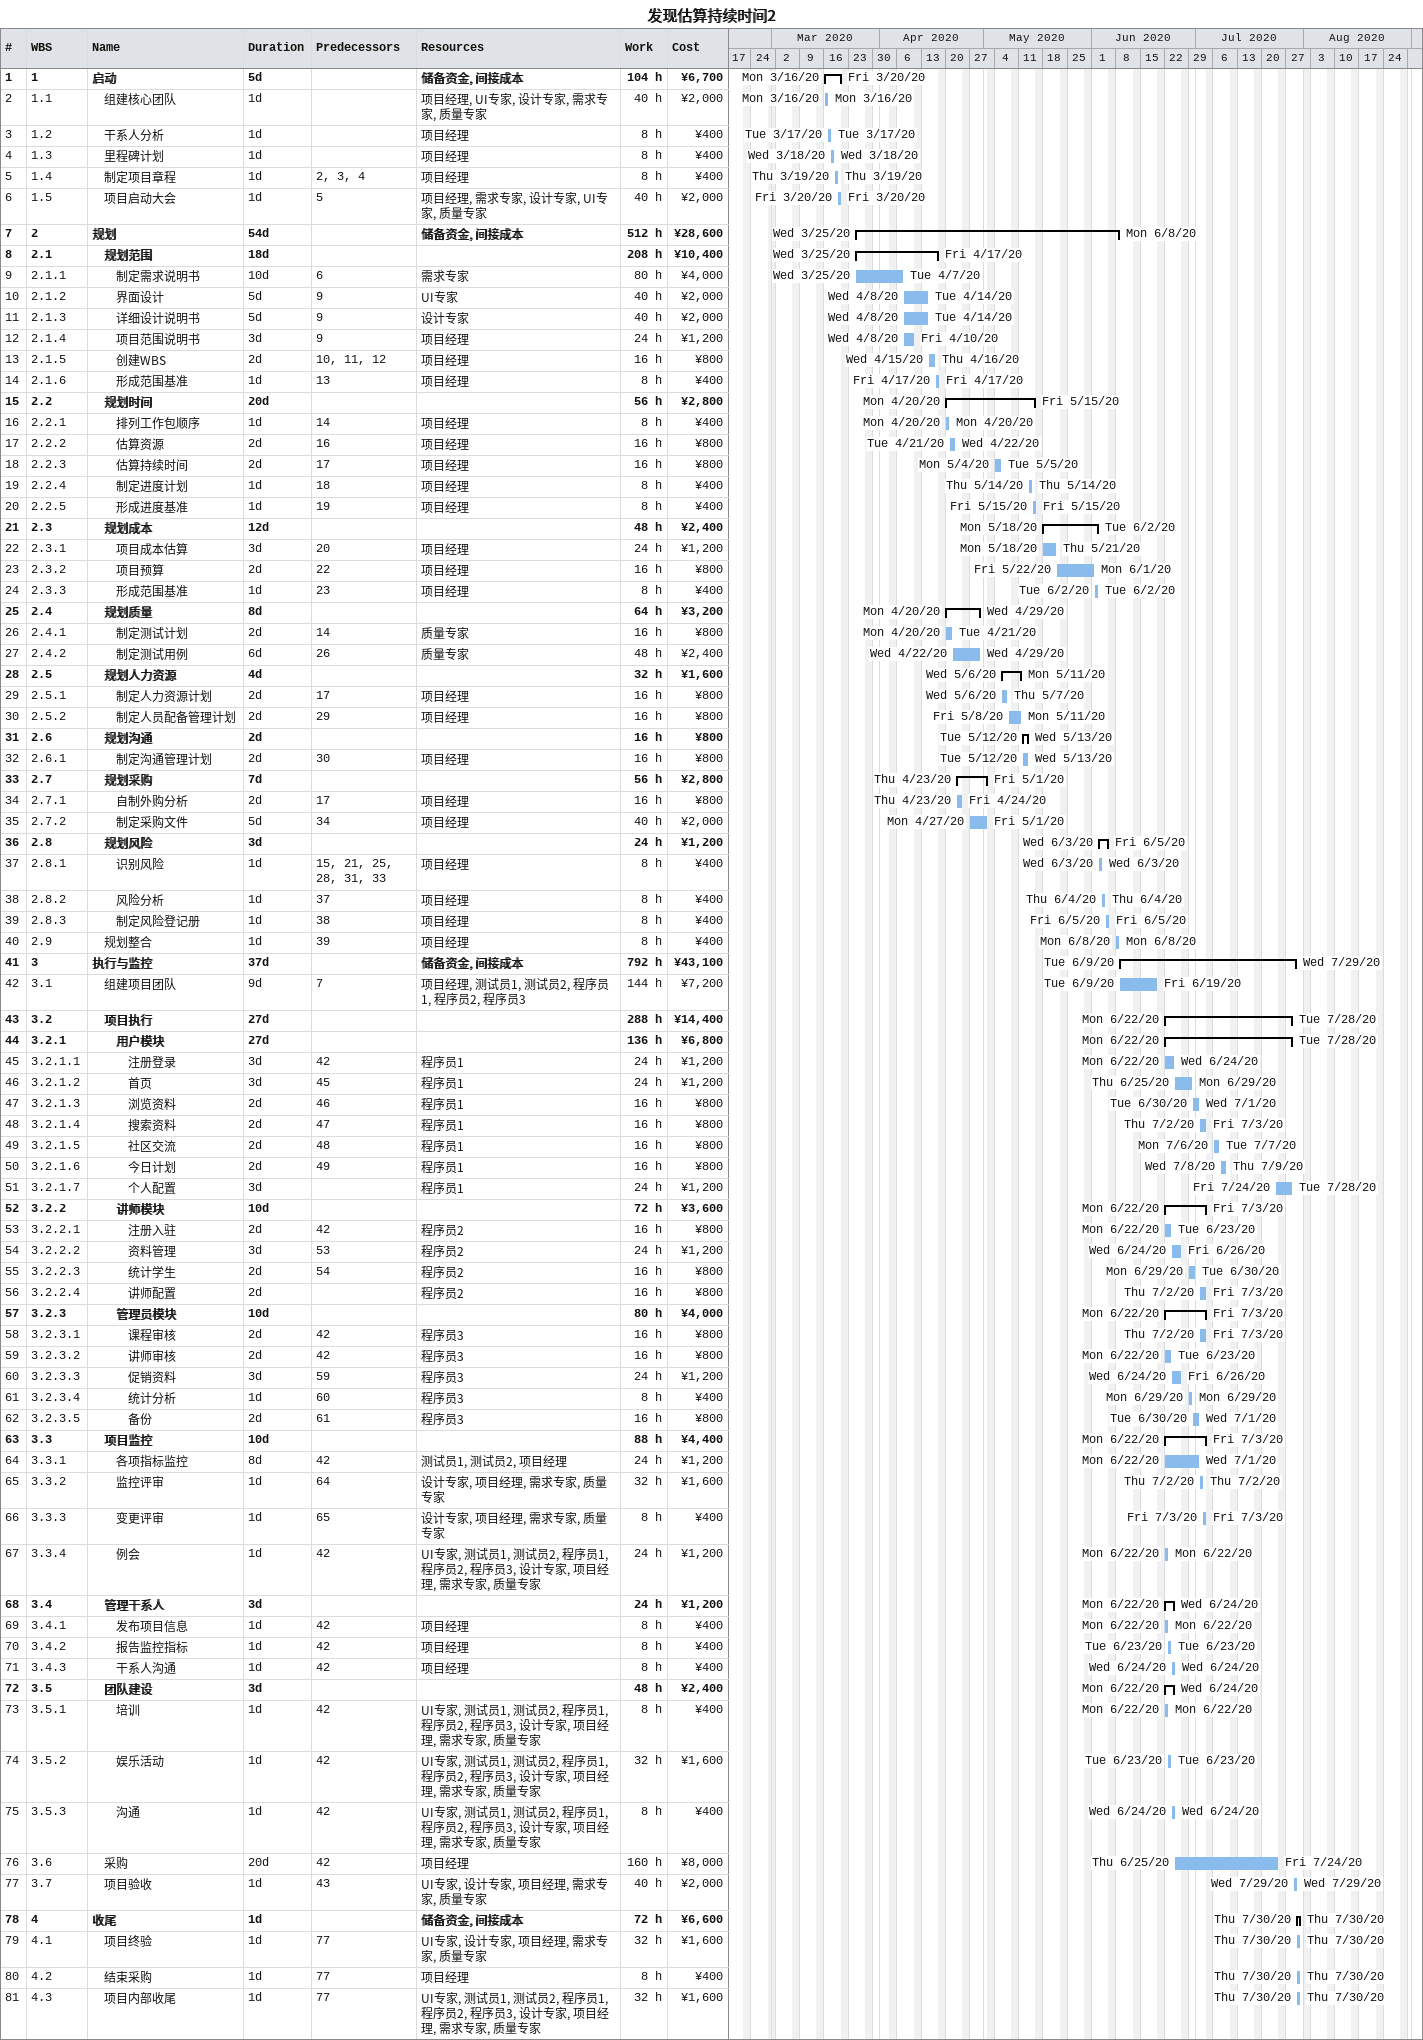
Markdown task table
发现估算持续时间2

| ID | WBS | Task | Duration | Start | Finish | Predecessors | Resources | Work (h) | Cost (¥) |
|---|---|---|---|---|---|---|---|---|---|
| 1 | 1 | **启动** | 5d | 2020-03-16 | 2020-03-20 |  | 储备资金, 间接成本 | 104 | 6700 |
| 2 | 1.1 | 组建核心团队 | 1d | 2020-03-16 | 2020-03-16 |  | 项目经理, UI专家, 设计专家, 需求专家, 质量专家 | 40 | 2000 |
| 3 | 1.2 | 干系人分析 | 1d | 2020-03-17 | 2020-03-17 |  | 项目经理 | 8 | 400 |
| 4 | 1.3 | 里程碑计划 | 1d | 2020-03-18 | 2020-03-18 |  | 项目经理 | 8 | 400 |
| 5 | 1.4 | 制定项目章程 | 1d | 2020-03-19 | 2020-03-19 | 2, 3, 4 | 项目经理 | 8 | 400 |
| 6 | 1.5 | 项目启动大会 | 1d | 2020-03-20 | 2020-03-20 | 5 | 项目经理, 需求专家, 设计专家, UI专家, 质量专家 | 40 | 2000 |
| 7 | 2 | **规划** | 54d | 2020-03-25 | 2020-06-08 |  | 储备资金, 间接成本 | 512 | 28600 |
| 8 | 2.1 | **规划范围** | 18d | 2020-03-25 | 2020-04-17 |  |  | 208 | 10400 |
| 9 | 2.1.1 | 制定需求说明书 | 10d | 2020-03-25 | 2020-04-07 | 6 | 需求专家 | 80 | 4000 |
| 10 | 2.1.2 | 界面设计 | 5d | 2020-04-08 | 2020-04-14 | 9 | UI专家 | 40 | 2000 |
| 11 | 2.1.3 | 详细设计说明书 | 5d | 2020-04-08 | 2020-04-14 | 9 | 设计专家 | 40 | 2000 |
| 12 | 2.1.4 | 项目范围说明书 | 3d | 2020-04-08 | 2020-04-10 | 9 | 项目经理 | 24 | 1200 |
| 13 | 2.1.5 | 创建WBS | 2d | 2020-04-15 | 2020-04-16 | 10, 11, 12 | 项目经理 | 16 | 800 |
| 14 | 2.1.6 | 形成范围基准 | 1d | 2020-04-17 | 2020-04-17 | 13 | 项目经理 | 8 | 400 |
| 15 | 2.2 | **规划时间** | 20d | 2020-04-20 | 2020-05-15 |  |  | 56 | 2800 |
| 16 | 2.2.1 | 排列工作包顺序 | 1d | 2020-04-20 | 2020-04-20 | 14 | 项目经理 | 8 | 400 |
| 17 | 2.2.2 | 估算资源 | 2d | 2020-04-21 | 2020-04-22 | 16 | 项目经理 | 16 | 800 |
| 18 | 2.2.3 | 估算持续时间 | 2d | 2020-05-04 | 2020-05-05 | 17 | 项目经理 | 16 | 800 |
| 19 | 2.2.4 | 制定进度计划 | 1d | 2020-05-14 | 2020-05-14 | 18 | 项目经理 | 8 | 400 |
| 20 | 2.2.5 | 形成进度基准 | 1d | 2020-05-15 | 2020-05-15 | 19 | 项目经理 | 8 | 400 |
| 21 | 2.3 | **规划成本** | 12d | 2020-05-18 | 2020-06-02 |  |  | 48 | 2400 |
| 22 | 2.3.1 | 项目成本估算 | 3d | 2020-05-18 | 2020-05-21 | 20 | 项目经理 | 24 | 1200 |
| 23 | 2.3.2 | 项目预算 | 2d | 2020-05-22 | 2020-06-01 | 22 | 项目经理 | 16 | 800 |
| 24 | 2.3.3 | 形成范围基准 | 1d | 2020-06-02 | 2020-06-02 | 23 | 项目经理 | 8 | 400 |
| 25 | 2.4 | **规划质量** | 8d | 2020-04-20 | 2020-04-29 |  |  | 64 | 3200 |
| 26 | 2.4.1 | 制定测试计划 | 2d | 2020-04-20 | 2020-04-21 | 14 | 质量专家 | 16 | 800 |
| 27 | 2.4.2 | 制定测试用例 | 6d | 2020-04-22 | 2020-04-29 | 26 | 质量专家 | 48 | 2400 |
| 28 | 2.5 | **规划人力资源** | 4d | 2020-05-06 | 2020-05-11 |  |  | 32 | 1600 |
| 29 | 2.5.1 | 制定人力资源计划 | 2d | 2020-05-06 | 2020-05-07 | 17 | 项目经理 | 16 | 800 |
| 30 | 2.5.2 | 制定人员配备管理计划 | 2d | 2020-05-08 | 2020-05-11 | 29 | 项目经理 | 16 | 800 |
| 31 | 2.6 | **规划沟通** | 2d | 2020-05-12 | 2020-05-13 |  |  | 16 | 800 |
| 32 | 2.6.1 | 制定沟通管理计划 | 2d | 2020-05-12 | 2020-05-13 | 30 | 项目经理 | 16 | 800 |
| 33 | 2.7 | **规划采购** | 7d | 2020-04-23 | 2020-05-01 |  |  | 56 | 2800 |
| 34 | 2.7.1 | 自制外购分析 | 2d | 2020-04-23 | 2020-04-24 | 17 | 项目经理 | 16 | 800 |
| 35 | 2.7.2 | 制定采购文件 | 5d | 2020-04-27 | 2020-05-01 | 34 | 项目经理 | 40 | 2000 |
| 36 | 2.8 | **规划风险** | 3d | 2020-06-03 | 2020-06-05 |  |  | 24 | 1200 |
| 37 | 2.8.1 | 识别风险 | 1d | 2020-06-03 | 2020-06-03 | 15, 21, 25, 28, 31, 33 | 项目经理 | 8 | 400 |
| 38 | 2.8.2 | 风险分析 | 1d | 2020-06-04 | 2020-06-04 | 37 | 项目经理 | 8 | 400 |
| 39 | 2.8.3 | 制定风险登记册 | 1d | 2020-06-05 | 2020-06-05 | 38 | 项目经理 | 8 | 400 |
| 40 | 2.9 | 规划整合 | 1d | 2020-06-08 | 2020-06-08 | 39 | 项目经理 | 8 | 400 |
| 41 | 3 | **执行与监控** | 37d | 2020-06-09 | 2020-07-29 |  | 储备资金, 间接成本 | 792 | 43100 |
| 42 | 3.1 | 组建项目团队 | 9d | 2020-06-09 | 2020-06-19 | 7 | 项目经理, 测试员1, 测试员2, 程序员1, 程序员2, 程序员3 | 144 | 7200 |
| 43 | 3.2 | **项目执行** | 27d | 2020-06-22 | 2020-07-28 |  |  | 288 | 14400 |
| 44 | 3.2.1 | **用户模块** | 27d | 2020-06-22 | 2020-07-28 |  |  | 136 | 6800 |
| 45 | 3.2.1.1 | 注册登录 | 3d | 2020-06-22 | 2020-06-24 | 42 | 程序员1 | 24 | 1200 |
| 46 | 3.2.1.2 | 首页 | 3d | 2020-06-25 | 2020-06-29 | 45 | 程序员1 | 24 | 1200 |
| 47 | 3.2.1.3 | 浏览资料 | 2d | 2020-06-30 | 2020-07-01 | 46 | 程序员1 | 16 | 800 |
| 48 | 3.2.1.4 | 搜索资料 | 2d | 2020-07-02 | 2020-07-03 | 47 | 程序员1 | 16 | 800 |
| 49 | 3.2.1.5 | 社区交流 | 2d | 2020-07-06 | 2020-07-07 | 48 | 程序员1 | 16 | 800 |
| 50 | 3.2.1.6 | 今日计划 | 2d | 2020-07-08 | 2020-07-09 | 49 | 程序员1 | 16 | 800 |
| 51 | 3.2.1.7 | 个人配置 | 3d | 2020-07-24 | 2020-07-28 |  | 程序员1 | 24 | 1200 |
| 52 | 3.2.2 | **讲师模块** | 10d | 2020-06-22 | 2020-07-03 |  |  | 72 | 3600 |
| 53 | 3.2.2.1 | 注册入驻 | 2d | 2020-06-22 | 2020-06-23 | 42 | 程序员2 | 16 | 800 |
| 54 | 3.2.2.2 | 资料管理 | 3d | 2020-06-24 | 2020-06-26 | 53 | 程序员2 | 24 | 1200 |
| 55 | 3.2.2.3 | 统计学生 | 2d | 2020-06-29 | 2020-06-30 | 54 | 程序员2 | 16 | 800 |
| 56 | 3.2.2.4 | 讲师配置 | 2d | 2020-07-02 | 2020-07-03 |  | 程序员2 | 16 | 800 |
| 57 | 3.2.3 | **管理员模块** | 10d | 2020-06-22 | 2020-07-03 |  |  | 80 | 4000 |
| 58 | 3.2.3.1 | 课程审核 | 2d | 2020-07-02 | 2020-07-03 | 42 | 程序员3 | 16 | 800 |
| 59 | 3.2.3.2 | 讲师审核 | 2d | 2020-06-22 | 2020-06-23 | 42 | 程序员3 | 16 | 800 |
| 60 | 3.2.3.3 | 促销资料 | 3d | 2020-06-24 | 2020-06-26 | 59 | 程序员3 | 24 | 1200 |
| 61 | 3.2.3.4 | 统计分析 | 1d | 2020-06-29 | 2020-06-29 | 60 | 程序员3 | 8 | 400 |
| 62 | 3.2.3.5 | 备份 | 2d | 2020-06-30 | 2020-07-01 | 61 | 程序员3 | 16 | 800 |
| 63 | 3.3 | **项目监控** | 10d | 2020-06-22 | 2020-07-03 |  |  | 88 | 4400 |
| 64 | 3.3.1 | 各项指标监控 | 8d | 2020-06-22 | 2020-07-01 | 42 | 测试员1, 测试员2, 项目经理 | 24 | 1200 |
| 65 | 3.3.2 | 监控评审 | 1d | 2020-07-02 | 2020-07-02 | 64 | 设计专家, 项目经理, 需求专家, 质量专家 | 32 | 1600 |
| 66 | 3.3.3 | 变更评审 | 1d | 2020-07-03 | 2020-07-03 | 65 | 设计专家, 项目经理, 需求专家, 质量专家 | 8 | 400 |
| 67 | 3.3.4 | 例会 | 1d | 2020-06-22 | 2020-06-22 | 42 | UI专家, 测试员1, 测试员2, 程序员1, 程序员2, 程序员3, 设计专家, 项目经理, 需求专家, 质量专家 | 24 | 1200 |
| 68 | 3.4 | **管理干系人** | 3d | 2020-06-22 | 2020-06-24 |  |  | 24 | 1200 |
| 69 | 3.4.1 | 发布项目信息 | 1d | 2020-06-22 | 2020-06-22 | 42 | 项目经理 | 8 | 400 |
| 70 | 3.4.2 | 报告监控指标 | 1d | 2020-06-23 | 2020-06-23 | 42 | 项目经理 | 8 | 400 |
| 71 | 3.4.3 | 干系人沟通 | 1d | 2020-06-24 | 2020-06-24 | 42 | 项目经理 | 8 | 400 |
| 72 | 3.5 | **团队建设** | 3d | 2020-06-22 | 2020-06-24 |  |  | 48 | 2400 |
| 73 | 3.5.1 | 培训 | 1d | 2020-06-22 | 2020-06-22 | 42 | UI专家, 测试员1, 测试员2, 程序员1, 程序员2, 程序员3, 设计专家, 项目经理, 需求专家, 质量专家 | 8 | 400 |
| 74 | 3.5.2 | 娱乐活动 | 1d | 2020-06-23 | 2020-06-23 | 42 | UI专家, 测试员1, 测试员2, 程序员1, 程序员2, 程序员3, 设计专家, 项目经理, 需求专家, 质量专家 | 32 | 1600 |
| 75 | 3.5.3 | 沟通 | 1d | 2020-06-24 | 2020-06-24 | 42 | UI专家, 测试员1, 测试员2, 程序员1, 程序员2, 程序员3, 设计专家, 项目经理, 需求专家, 质量专家 | 8 | 400 |
| 76 | 3.6 | 采购 | 20d | 2020-06-25 | 2020-07-24 | 42 | 项目经理 | 160 | 8000 |
| 77 | 3.7 | 项目验收 | 1d | 2020-07-29 | 2020-07-29 | 43 | UI专家, 设计专家, 项目经理, 需求专家, 质量专家 | 40 | 2000 |
| 78 | 4 | **收尾** | 1d | 2020-07-30 | 2020-07-30 |  | 储备资金, 间接成本 | 72 | 6600 |
| 79 | 4.1 | 项目终验 | 1d | 2020-07-30 | 2020-07-30 | 77 | UI专家, 设计专家, 项目经理, 需求专家, 质量专家 | 32 | 1600 |
| 80 | 4.2 | 结束采购 | 1d | 2020-07-30 | 2020-07-30 | 77 | 项目经理 | 8 | 400 |
| 81 | 4.3 | 项目内部收尾 | 1d | 2020-07-30 | 2020-07-30 | 77 | UI专家, 测试员1, 测试员2, 程序员1, 程序员2, 程序员3, 设计专家, 项目经理, 需求专家, 质量专家 | 32 | 1600 |
